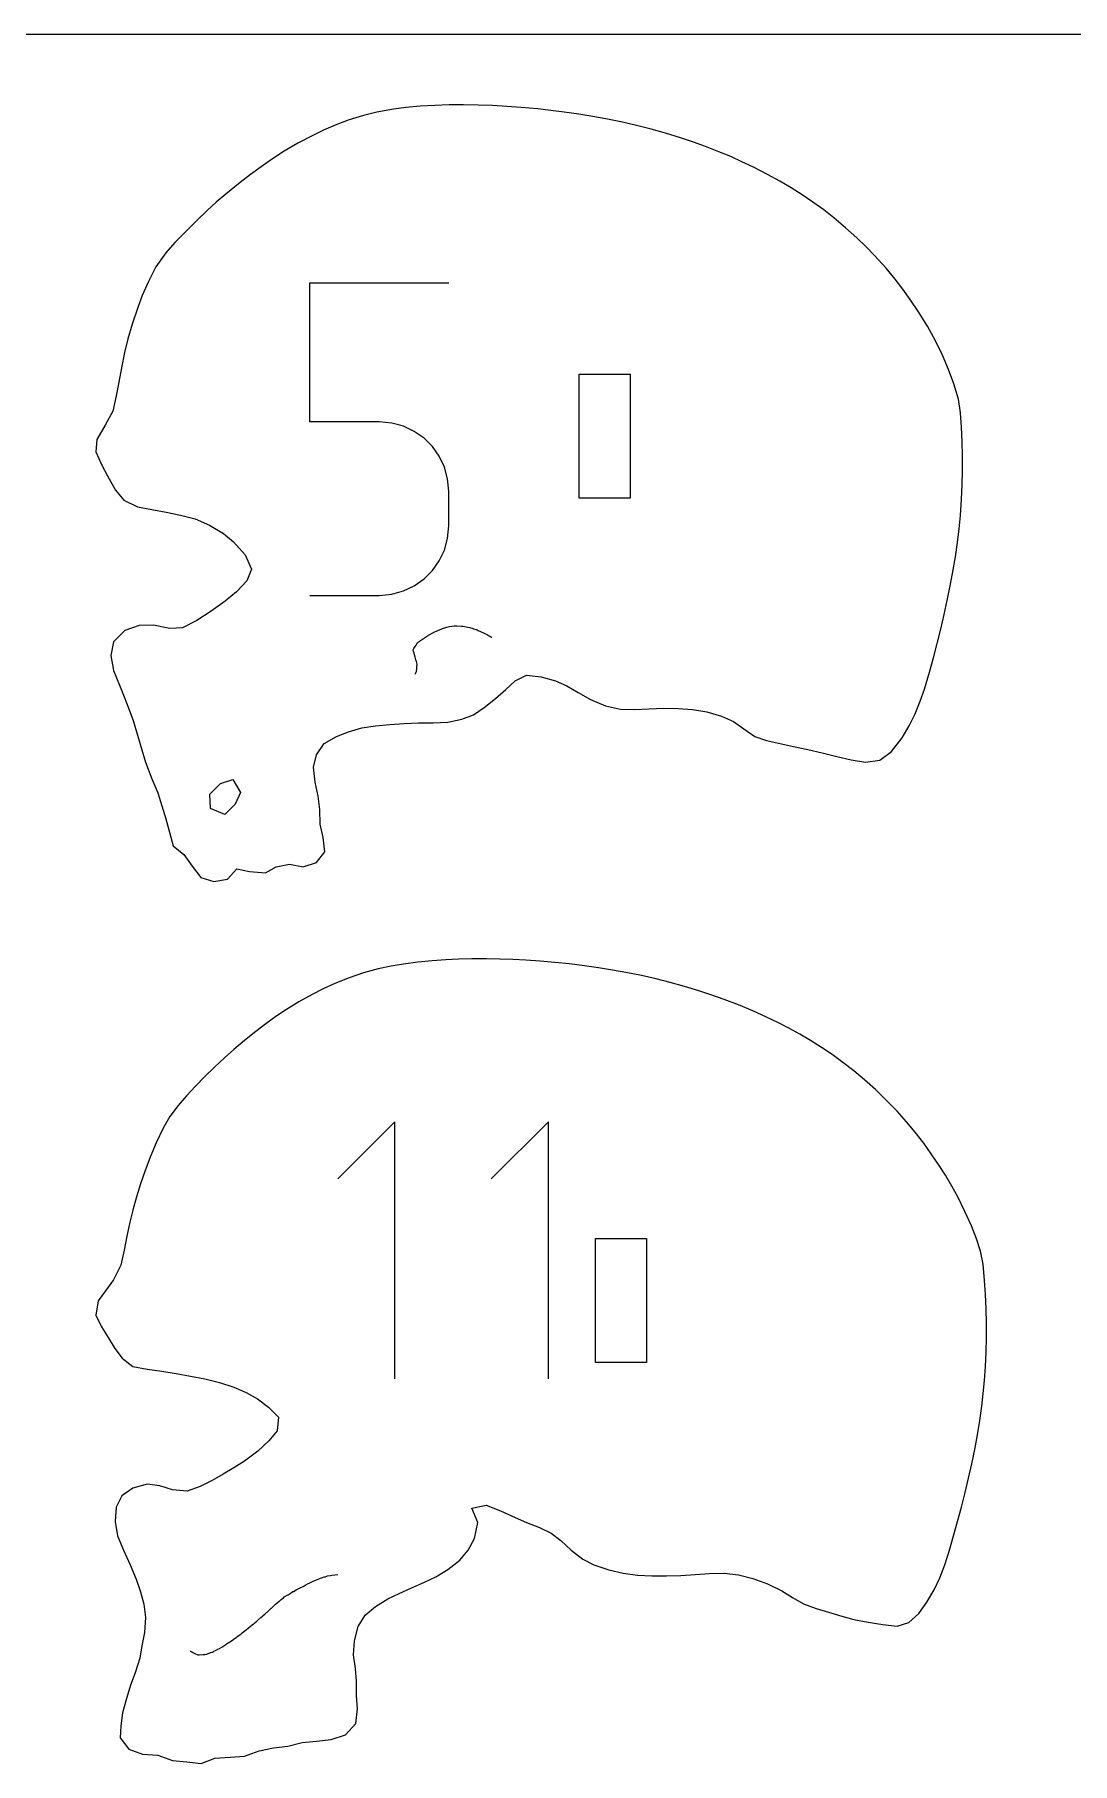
# Model space of a CAD drawing. Extents: x 0 to 300, y 0 to 147.
# Drawn here: x 42.8 to 85.5, y 76.1 to 147.3 of the extents above; entities that cross this region are included whole.
import ezdxf

# ---------------------------------------------------------------- set-up
doc = ezdxf.new("R2010")
doc.units = 0

msp = doc.modelspace()

# ---------------------------------------------------------------- linework, layer by layer
at = {"layer": 'annotation', "color": 1}
for p, q in [((54.117723, 131.360504), (54.117723, 137.095541)), ((54.117723, 137.095541), (59.837416, 137.095541)), ((56.97757, 131.360504), (54.117723, 131.360504)), ((57.491069, 131.314603), (56.97757, 131.360504)), ((57.974603, 131.182221), (57.491069, 131.314603)), ((58.420041, 130.971342), (57.974603, 131.182221)), ((58.819254, 130.68995), (58.420041, 130.971342)), ((59.164114, 130.346027), (58.819254, 130.68995)), ((59.446489, 129.947556), (59.164114, 130.346027)), ((59.658251, 129.502522), (59.446489, 129.947556)), ((59.791269, 129.018908), (59.658251, 129.502522)), ((59.837416, 128.504696), (59.791269, 129.018908)), ((59.837416, 127.080023), (59.837416, 128.504696)), ((59.837416, 128.504696), (59.837416, 128.504696)), ((59.791243, 126.565562), (59.837416, 127.080023)), ((59.446309, 125.635278), (59.658158, 126.081279)), ((59.658158, 126.081279), (59.791243, 126.565562)), ((59.163848, 125.235661), (59.446309, 125.635278)), ((58.419682, 124.607993), (58.818922, 124.890532)), ((58.818922, 124.890532), (59.163848, 125.235661)), ((54.117723, 124.216946), (56.97757, 124.216946)), ((56.97757, 124.216946), (57.490856, 124.263097)), ((56.97757, 124.216946), (56.97757, 124.216946)), ((57.490856, 124.263097), (57.974277, 124.396147)), ((57.974277, 124.396147), (58.419682, 124.607993)), ((58.884779, 122.494168), (58.927938, 122.52418)), ((58.927938, 122.52418), (58.94932, 122.5396)), ((58.94932, 122.5396), (58.966435, 122.550172)), ((58.966435, 122.550172), (58.987859, 122.565633)), ((58.987859, 122.565633), (59.009415, 122.577488)), ((59.009415, 122.577488), (59.203463, 122.683605)), ((59.203463, 122.683605), (59.225011, 122.695396)), ((59.225011, 122.695396), (59.268038, 122.714994)), ((59.268038, 122.714994), (59.479155, 122.809953)), ((59.479155, 122.809953), (59.522162, 122.829612)), ((59.522162, 122.829612), (59.556902, 122.841327)), ((59.556902, 122.841327), (59.588055, 122.851649)), ((59.588055, 122.851649), (59.621492, 122.862743)), ((59.621492, 122.862743), (59.677933, 122.880344)), ((59.677933, 122.880344), (59.76276, 122.90683)), ((59.76276, 122.90683), (59.819265, 122.924396)), ((59.819265, 122.924396), (59.872898, 122.931602)), ((59.872898, 122.931602), (60.062719, 122.958967)), ((60.062719, 122.958967), (60.116392, 122.966332)), ((60.116392, 122.966332), (60.167149, 122.962854)), ((60.167149, 122.962854), (60.362649, 122.954116)), ((60.362649, 122.954116), (60.413494, 122.950403)), ((60.413494, 122.950403), (60.494004, 122.934366)), ((60.494004, 122.934366), (60.630021, 122.908303)), ((60.630021, 122.908303), (60.710561, 122.891591)), ((60.710561, 122.891591), (60.754043, 122.87716)), ((60.754043, 122.87716), (60.797572, 122.862769)), ((60.797572, 122.862769), (60.865188, 122.839955)), ((60.865188, 122.839955), (60.961987, 122.806676)), ((60.961987, 122.806676), (61.007692, 122.791063)), ((61.007692, 122.791063), (61.049887, 122.772387)), ((61.049887, 122.772387), (61.268321, 122.673601)), ((61.268321, 122.673601), (61.304781, 122.657446)), ((61.304781, 122.657446), (61.347235, 122.63487)), ((61.347235, 122.63487), (61.435001, 122.588224)), ((61.435001, 122.588224), (61.477467, 122.565629)), ((61.477467, 122.565629), (61.505748, 122.551098)), ((61.505748, 122.551098), (61.566103, 122.518941)), ((61.566103, 122.518941), (61.601915, 122.500779)), ((58.370871, 121.971426), (58.405086, 122.029952)), ((58.390071, 121.906675), (58.370871, 121.971426)), ((58.410414, 121.829483), (58.390071, 121.906675)), ((58.405086, 122.029952), (58.429891, 122.066689)), ((58.426578, 121.765566), (58.410414, 121.829483)), ((58.429891, 122.066689), (58.499462, 122.163522)), ((58.499462, 122.163522), (58.555299, 122.268494)), ((58.555299, 122.268494), (58.59308, 122.295377)), ((58.59308, 122.295377), (58.630838, 122.322185)), ((58.630838, 122.322185), (58.676361, 122.353126)), ((58.676361, 122.353126), (58.884779, 122.494168)), ((61.601915, 122.500779), (61.620144, 122.490714)), ((58.456074, 121.674298), (58.426578, 121.765566)), ((58.488533, 121.561555), (58.456074, 121.674298)), ((58.509786, 121.489973), (58.488533, 121.561555)), ((58.503805, 121.080076), (58.519108, 121.197323)), ((58.541771, 121.377177), (58.509786, 121.489973)), ((58.519108, 121.197323), (58.524231, 121.259961)), ((58.524231, 121.259961), (58.541771, 121.377177)), ((58.455499, 120.963219), (58.459918, 120.974486)), ((58.459918, 120.974486), (58.503805, 121.080076)), ((57.617327, 102.531415), (55.263128, 100.176552)), ((57.617327, 91.941835), (57.617327, 102.531415)), ((63.942619, 102.531415), (61.58842, 100.176552)), ((63.942619, 91.941835), (63.942619, 102.531415)), ((53.6558, 83.299401), (53.768764, 83.354848)), ((53.768764, 83.354848), (53.836156, 83.388442)), ((53.836156, 83.388442), (53.916191, 83.431681)), ((53.916191, 83.431681), (53.952879, 83.452784)), ((53.952879, 83.452784), (54.051807, 83.500847)), ((54.051807, 83.500847), (54.062593, 83.505818)), ((54.062593, 83.505818), (54.10965, 83.527637)), ((54.10965, 83.527637), (54.249995, 83.597774)), ((54.249995, 83.597774), (54.358558, 83.644232)), ((54.358558, 83.644232), (54.451862, 83.685525)), ((54.451862, 83.685525), (54.520081, 83.716853)), ((54.520081, 83.716853), (54.547131, 83.730283)), ((54.547131, 83.730283), (54.633181, 83.756008)), ((54.633181, 83.756008), (54.706637, 83.777343)), ((54.706637, 83.777343), (54.739657, 83.786862)), ((54.739657, 83.786862), (54.844228, 83.81887)), ((54.844228, 83.81887), (54.965938, 83.837419)), ((54.965938, 83.837419), (55.019665, 83.845764)), ((55.019665, 83.845764), (55.141348, 83.864173)), ((55.141348, 83.864173), (55.265481, 83.878625)), ((52.598534, 82.55688), (52.703728, 82.655408)), ((52.703728, 82.655408), (52.764437, 82.71521)), ((52.764437, 82.71521), (52.782021, 82.727998)), ((52.782021, 82.727998), (52.855184, 82.781391)), ((52.855184, 82.781391), (52.872762, 82.79424)), ((52.872762, 82.79424), (52.933587, 82.851818)), ((52.933587, 82.851818), (53.024784, 82.918344)), ((53.024784, 82.918344), (53.06157, 82.951794)), ((53.06157, 82.951794), (53.20064, 83.033468)), ((53.20064, 83.033468), (53.219653, 83.04459)), ((53.219653, 83.04459), (53.221725, 83.046005)), ((53.221725, 83.046005), (53.297016, 83.091304)), ((53.297016, 83.091304), (53.317651, 83.108124)), ((53.317651, 83.108124), (53.358675, 83.14151)), ((53.358675, 83.14151), (53.418744, 83.174324)), ((53.418744, 83.174324), (53.435341, 83.182983)), ((53.435341, 83.182983), (53.55421, 83.242213)), ((53.55421, 83.242213), (53.6558, 83.299401)), ((51.873133, 81.908152), (51.915267, 81.944952)), ((51.915267, 81.944952), (51.950882, 81.975863)), ((51.950882, 81.975863), (52.096631, 82.100985)), ((52.096631, 82.100985), (52.170232, 82.164997)), ((52.170232, 82.164997), (52.187269, 82.179798)), ((52.187269, 82.179798), (52.193529, 82.185197)), ((52.193529, 82.185197), (52.210542, 82.19998)), ((52.210542, 82.19998), (52.259205, 82.244926)), ((52.259205, 82.244926), (52.395146, 82.367744)), ((52.395146, 82.367744), (52.46732, 82.434858)), ((52.46732, 82.434858), (52.479271, 82.445399)), ((52.479271, 82.445399), (52.525909, 82.486576)), ((52.525909, 82.486576), (52.537844, 82.497086)), ((52.537844, 82.497086), (52.598534, 82.55688)), ((50.882753, 81.14765), (50.98178, 81.216459)), ((50.98178, 81.216459), (51.012052, 81.238902)), ((51.012052, 81.238902), (51.078031, 81.286242)), ((51.078031, 81.286242), (51.108212, 81.308661)), ((51.108212, 81.308661), (51.150634, 81.341289)), ((51.150634, 81.341289), (51.236486, 81.403763)), ((51.236486, 81.403763), (51.278903, 81.436337)), ((51.278903, 81.436337), (51.329776, 81.476424)), ((51.329776, 81.476424), (51.447888, 81.565741)), ((51.447888, 81.565741), (51.498694, 81.605793)), ((51.498694, 81.605793), (51.520483, 81.623288)), ((51.520483, 81.623288), (51.554205, 81.649267)), ((51.554205, 81.649267), (51.576051, 81.666825)), ((51.576051, 81.666825), (51.67157, 81.744725)), ((51.67157, 81.744725), (51.799382, 81.847431)), ((51.799382, 81.847431), (51.827744, 81.870774)), ((51.827744, 81.870774), (51.866965, 81.90289)), ((51.866965, 81.90289), (51.870035, 81.905497)), ((51.870035, 81.905497), (51.873133, 81.908152)), ((49.187175, 80.725009), (49.198613, 80.714442)), ((49.198613, 80.714442), (49.198886, 80.714228)), ((49.198886, 80.714228), (49.199131, 80.71396)), ((49.199131, 80.71396), (49.320791, 80.651233)), ((49.320791, 80.651233), (49.374661, 80.627683)), ((49.374661, 80.627683), (49.496265, 80.572136)), ((49.496265, 80.572136), (49.549418, 80.568843)), ((49.549418, 80.568843), (49.723363, 80.585143)), ((49.723363, 80.585143), (49.793358, 80.579319)), ((49.793358, 80.579319), (49.866025, 80.598579)), ((49.866025, 80.598579), (50.017847, 80.657075)), ((50.017847, 80.657075), (50.090511, 80.676343)), ((50.090511, 80.676343), (50.102488, 80.682765)), ((50.102488, 80.682765), (50.149633, 80.708087)), ((50.149633, 80.708087), (50.161653, 80.714484)), ((50.161653, 80.714484), (50.222245, 80.742981)), ((50.222245, 80.742981), (50.326995, 80.79898)), ((50.326995, 80.79898), (50.387617, 80.827472)), ((50.387617, 80.827472), (50.487214, 80.888096)), ((50.487214, 80.888096), (50.617196, 80.970604)), ((50.617196, 80.970604), (50.655536, 80.993701)), ((50.655536, 80.993701), (50.684665, 81.011207)), ((50.684665, 81.011207), (50.684978, 81.011401)), ((50.684978, 81.011401), (50.685268, 81.011567)), ((50.685268, 81.011567), (50.71412, 81.031686)), ((50.71412, 81.031686), (50.752051, 81.058214)), ((50.752051, 81.058214), (50.882753, 81.14765))]:
    msp.add_line(p, q, dxfattribs=at)
at = {"layer": 'boundary', "color": 5}
for p, q in [((56.319577, 143.983495), (55.692727, 143.789018)), ((56.878215, 144.11892), (56.319577, 143.983495)), ((57.564885, 144.244834), (56.878215, 144.11892)), ((58.073364, 144.310528), (57.564885, 144.244834)), ((58.667583, 144.366394), (58.073364, 144.310528)), ((59.261802, 144.401605), (58.667583, 144.366394)), ((59.856021, 144.420096), (59.261802, 144.401605)), ((60.45024, 144.424368), (59.856021, 144.420096)), ((61.044459, 144.415042), (60.45024, 144.424368)), ((61.638677, 144.393475), (61.044459, 144.415042)), ((62.232896, 144.360889), (61.638677, 144.393475)), ((62.827115, 144.317588), (62.232896, 144.360889)), ((63.513179, 144.254615), (62.827115, 144.317588)), ((64.040969, 144.196929), (63.513179, 144.254615)), ((64.598817, 144.125809), (64.040969, 144.196929)), ((65.203991, 144.038577), (64.598817, 144.125809)), ((65.862228, 143.929784), (65.203991, 144.038577)), ((66.383581, 143.831954), (65.862228, 143.929784)), ((54.677074, 143.379419), (54.209081, 143.154809)), ((55.154892, 143.585273), (54.677074, 143.379419)), ((55.692727, 143.789018), (55.154892, 143.585273)), ((66.992667, 143.706), (66.383581, 143.831954)), ((67.582411, 143.571029), (66.992667, 143.706)), ((68.18168, 143.418809), (67.582411, 143.571029)), ((68.765502, 143.256037), (68.18168, 143.418809)), ((69.38808, 143.066178), (68.765502, 143.256037)), ((53.057921, 142.511604), (52.568964, 142.195728)), ((53.615424, 142.840073), (53.057921, 142.511604)), ((54.209081, 143.154809), (53.615424, 142.840073)), ((69.920976, 142.887735), (69.38808, 143.066178)), ((70.418155, 142.708244), (69.920976, 142.887735)), ((70.97236, 142.493416), (70.418155, 142.708244)), ((71.458195, 142.290647), (70.97236, 142.493416)), ((52.109807, 141.877741), (51.667854, 141.55389)), ((52.568964, 142.195728), (52.109807, 141.877741)), ((71.923524, 142.083027), (71.458195, 142.290647)), ((72.399872, 141.856638), (71.923524, 142.083027)), ((72.981023, 141.559232), (72.399872, 141.856638)), ((51.23815, 141.224057), (50.649264, 140.747198)), ((51.667854, 141.55389), (51.23815, 141.224057)), ((73.486289, 141.281509), (72.981023, 141.559232)), ((73.94342, 141.009948), (73.486289, 141.281509)), ((50.258284, 140.410855), (49.883536, 140.067044)), ((50.649264, 140.747198), (50.258284, 140.410855)), ((74.403986, 140.71855), (73.94342, 141.009948)), ((74.840699, 140.421585), (74.403986, 140.71855)), ((75.290036, 140.095084), (74.840699, 140.421585)), ((49.449086, 139.650656), (49.020759, 139.226881)), ((49.883536, 140.067044), (49.449086, 139.650656)), ((75.701439, 139.774292), (75.290036, 140.095084)), ((76.193452, 139.363645), (75.701439, 139.774292)), ((49.020759, 139.226881), (48.554853, 138.749027)), ((76.659612, 138.946084), (76.193452, 139.363645)), ((77.029672, 138.587533), (76.659612, 138.946084)), ((48.176571, 138.33307), (47.766198, 137.756885)), ((48.554853, 138.749027), (48.176571, 138.33307)), ((77.387799, 138.217292), (77.029672, 138.587533)), ((77.863104, 137.692681), (77.387799, 138.217292)), ((47.766198, 137.756885), (47.459802, 137.150054)), ((78.240041, 137.240676), (77.863104, 137.692681)), ((47.459802, 137.150054), (47.210634, 136.566536)), ((78.557109, 136.82688), (78.240041, 137.240676)), ((78.857951, 136.40794), (78.557109, 136.82688)), ((47.027904, 136.081975), (46.793807, 135.385209)), ((47.210634, 136.566536), (47.027904, 136.081975)), ((79.201906, 135.897372), (78.857951, 136.40794)), ((46.793807, 135.385209), (46.619328, 134.78388)), ((79.56661, 135.302495), (79.201906, 135.897372)), ((46.619328, 134.78388), (46.481292, 134.225684)), ((79.891969, 134.709029), (79.56661, 135.302495)), ((80.181543, 134.116088), (79.891969, 134.709029)), ((46.481292, 134.225684), (46.347556, 133.595442)), ((80.436476, 133.522385), (80.181543, 134.116088)), ((46.347556, 133.595442), (46.237353, 133.001765)), ((80.65211, 132.927692), (80.436476, 133.522385)), ((46.237353, 133.001765), (46.139005, 132.436247)), ((80.842104, 132.305107), (80.65211, 132.927692)), ((45.993297, 131.801627), (45.683591, 131.229309)), ((46.139005, 132.436247), (45.993297, 131.801627)), ((80.930866, 131.739254), (80.842104, 132.305107)), ((45.683591, 131.229309), (45.337054, 130.632523)), ((80.967919, 131.145035), (80.930866, 131.739254)), ((80.995321, 130.550816), (80.967919, 131.145035)), ((45.337054, 130.632523), (45.298011, 130.12323)), ((81.010318, 129.956597), (80.995321, 130.550816)), ((45.298011, 130.12323), (45.54035, 129.586255)), ((81.012202, 129.362378), (81.010318, 129.956597)), ((45.54035, 129.586255), (45.781571, 129.138335)), ((45.781571, 129.138335), (46.108732, 128.544753)), ((81.001042, 128.76816), (81.012202, 129.362378)), ((46.108732, 128.544753), (46.449331, 128.144714)), ((80.974756, 128.173941), (81.001042, 128.76816)), ((46.449331, 128.144714), (47.017774, 127.85964)), ((47.017774, 127.85964), (47.601002, 127.750349)), ((47.601002, 127.750349), (48.195222, 127.642564)), ((48.195222, 127.642564), (48.789383, 127.525308)), ((48.789383, 127.525308), (49.383659, 127.368133)), ((80.872093, 126.96316), (80.926023, 127.500533)), ((80.926023, 127.500533), (80.974756, 128.173941)), ((49.383659, 127.368133), (49.97778, 127.110712)), ((49.97778, 127.110712), (50.556511, 126.764464)), ((80.801199, 126.391284), (80.872093, 126.96316)), ((50.556511, 126.764464), (50.963299, 126.42805)), ((50.963299, 126.42805), (51.45461, 125.882947)), ((80.715667, 125.797065), (80.801199, 126.391284)), ((51.45461, 125.882947), (51.714733, 125.29855)), ((80.60236, 125.119556), (80.715667, 125.797065)), ((51.518002, 124.815902), (51.090225, 124.362137)), ((51.714733, 125.29855), (51.518002, 124.815902)), ((80.506118, 124.608627), (80.60236, 125.119556)), ((50.622265, 123.975242), (50.054031, 123.563549)), ((51.090225, 124.362137), (50.622265, 123.975242)), ((80.254939, 123.42158), (80.380938, 123.998465)), ((80.380938, 123.998465), (80.506118, 124.608627)), ((50.054031, 123.563549), (49.45719, 123.187382)), ((80.116948, 122.825971), (80.254939, 123.42158)), ((46.483469, 122.768242), (46.019931, 122.298565)), ((47.080314, 122.968786), (46.483469, 122.768242)), ((47.674534, 122.984238), (47.080314, 122.968786)), ((48.351244, 122.853468), (47.674534, 122.984238)), ((48.864471, 122.883638), (48.351244, 122.853468)), ((49.45719, 123.187382), (48.864471, 122.883638)), ((79.972491, 122.22905), (80.116948, 122.825971)), ((46.019931, 122.298565), (45.919134, 121.738409)), ((79.819281, 121.637533), (79.972491, 122.22905)), ((45.919134, 121.738409), (46.021577, 121.114481)), ((46.021577, 121.114481), (46.264716, 120.520385)), ((79.65652, 121.047672), (79.819281, 121.637533)), ((46.264716, 120.520385), (46.466667, 120.038173)), ((62.196131, 120.333154), (62.579951, 120.698017)), ((62.579951, 120.698017), (63.036431, 120.929076)), ((63.036431, 120.929076), (63.644912, 120.863587)), ((63.644912, 120.863587), (64.234044, 120.696372)), ((64.234044, 120.696372), (64.708462, 120.492283)), ((64.708462, 120.492283), (65.167225, 120.21727)), ((79.441026, 120.349047), (79.65652, 121.047672)), ((46.466667, 120.038173), (46.660756, 119.547088)), ((61.29499, 119.594533), (61.761097, 119.969959)), ((61.761097, 119.969959), (62.196131, 120.333154)), ((65.167225, 120.21727), (65.674321, 119.928497)), ((65.674321, 119.928497), (66.29941, 119.667547)), ((66.29941, 119.667547), (66.913116, 119.533688)), ((79.056057, 119.331652), (79.268011, 119.854876)), ((79.268011, 119.854876), (79.441026, 120.349047)), ((46.660756, 119.547088), (46.829582, 119.065959)), ((46.829582, 119.065959), (47.018722, 118.459992)), ((57.999833, 118.930537), (58.594052, 118.967381)), ((58.594052, 118.967381), (59.196346, 118.970925)), ((59.196346, 118.970925), (59.805349, 118.99904)), ((59.805349, 118.99904), (60.379133, 119.109517)), ((60.379133, 119.109517), (60.852163, 119.297423)), ((60.852163, 119.297423), (61.29499, 119.594533)), ((66.913116, 119.533688), (67.507335, 119.509131)), ((67.507335, 119.509131), (68.101554, 119.548155)), ((68.101554, 119.548155), (68.695773, 119.575618)), ((68.695773, 119.575618), (69.289992, 119.551978)), ((69.289992, 119.551978), (69.88421, 119.511467)), ((69.88421, 119.511467), (70.47843, 119.419429)), ((70.47843, 119.419429), (71.074486, 119.236414)), ((71.074486, 119.236414), (71.575058, 119.018617)), ((71.575058, 119.018617), (72.000742, 118.713148)), ((78.818913, 118.844564), (79.056057, 119.331652)), ((47.018722, 118.459992), (47.197096, 117.846416)), ((54.707499, 118.108985), (55.210847, 118.406095)), ((55.210847, 118.406095), (55.707737, 118.593357)), ((55.707737, 118.593357), (56.253942, 118.752997)), ((56.253942, 118.752997), (56.81913, 118.842079)), ((56.81913, 118.842079), (57.405614, 118.892773)), ((57.405614, 118.892773), (57.999833, 118.930537)), ((72.000742, 118.713148), (72.4468, 118.406095)), ((72.4468, 118.406095), (72.928836, 118.234113)), ((78.085007, 117.786832), (78.520431, 118.345647)), ((78.520431, 118.345647), (78.818913, 118.844564)), ((47.197096, 117.846416), (47.34066, 117.337554)), ((54.265143, 117.13486), (54.394539, 117.651348)), ((54.394539, 117.651348), (54.707499, 118.108985)), ((72.928836, 118.234113), (73.433078, 118.124916)), ((73.433078, 118.124916), (74.043742, 117.991972)), ((74.043742, 117.991972), (74.637962, 117.868966)), ((74.637962, 117.868966), (75.231697, 117.723913)), ((75.231697, 117.723913), (75.826399, 117.571393)), ((75.826399, 117.571393), (76.419594, 117.445767)), ((77.609056, 117.433358), (78.085007, 117.786832)), ((47.34066, 117.337554), (47.596101, 116.660204)), ((54.327133, 116.524989), (54.265143, 117.13486)), ((76.419594, 117.445767), (77.014837, 117.348529)), ((77.014837, 117.348529), (77.609056, 117.433358)), ((47.596101, 116.660204), (47.848288, 116.075221)), ((54.453629, 115.945163), (54.327133, 116.524989)), ((47.848288, 116.075221), (48.019241, 115.548666)), ((48.019241, 115.548666), (48.177147, 115.012563)), ((54.521942, 115.388842), (54.453629, 115.945163)), ((54.543623, 114.785527), (54.521942, 115.388842)), ((48.177147, 115.012563), (48.340015, 114.410975)), ((54.66033, 114.246562), (54.543623, 114.785527)), ((48.340015, 114.410975), (48.482744, 113.903102)), ((54.72628, 113.652344), (54.66033, 114.246562)), ((48.482744, 113.903102), (48.921673, 113.537471)), ((48.921673, 113.537471), (49.267911, 113.058125)), ((54.383195, 113.211899), (54.72628, 113.652344)), ((49.267911, 113.058125), (49.624826, 112.595579)), ((49.624826, 112.595579), (50.152774, 112.429265)), ((50.727643, 112.527482), (51.104121, 112.955694)), ((51.104121, 112.955694), (51.626129, 112.833961)), ((51.626129, 112.833961), (52.280572, 112.788682)), ((52.280572, 112.788682), (52.732752, 113.027803)), ((52.732752, 113.027803), (53.282848, 113.14215)), ((53.282848, 113.14215), (53.83483, 113.032055)), ((53.83483, 113.032055), (54.383195, 113.211899)), ((50.152774, 112.429265), (50.727643, 112.527482)), ((57.967712, 109.025976), (57.465278, 108.93985)), ((58.561931, 109.105231), (57.967712, 109.025976)), ((59.15615, 109.163269), (58.561931, 109.105231)), ((59.716243, 109.201973), (59.15615, 109.163269)), ((60.244811, 109.225708), (59.716243, 109.201973)), ((60.794115, 109.23854), (60.244811, 109.225708)), ((61.395737, 109.240029), (60.794115, 109.23854)), ((61.944752, 109.230836), (61.395737, 109.240029)), ((62.476402, 109.211833), (61.944752, 109.230836)), ((63.022001, 109.184206), (62.476402, 109.211833)), ((63.612792, 109.14402), (63.022001, 109.184206)), ((64.20701, 109.09382), (63.612792, 109.14402)), ((64.801229, 109.032866), (64.20701, 109.09382)), ((65.341193, 108.968475), (64.801229, 109.032866)), ((55.735558, 108.461551), (55.141339, 108.223292)), ((56.329776, 108.662886), (55.735558, 108.461551)), ((56.923996, 108.82337), (56.329776, 108.662886)), ((57.465278, 108.93985), (56.923996, 108.82337)), ((66.00943, 108.874553), (65.341193, 108.968475)), ((66.583886, 108.781601), (66.00943, 108.874553)), ((67.141013, 108.680967), (66.583886, 108.781601)), ((67.776475, 108.551653), (67.141013, 108.680967)), ((68.38215, 108.414615), (67.776475, 108.551653)), ((68.970067, 108.267269), (68.38215, 108.414615)), ((69.549924, 108.107469), (68.970067, 108.267269)), ((54.206217, 107.774456), (53.655791, 107.469712)), ((54.670002, 108.007149), (54.206217, 107.774456)), ((55.141339, 108.223292), (54.670002, 108.007149)), ((70.149199, 107.926336), (69.549924, 108.107469)), ((70.682779, 107.751412), (70.149199, 107.926336)), ((71.185249, 107.572918), (70.682779, 107.751412)), ((71.779468, 107.345401), (71.185249, 107.572918)), ((52.718346, 106.860082), (52.303156, 106.562974)), ((53.158018, 107.157194), (52.718346, 106.860082)), ((53.655791, 107.469712), (53.158018, 107.157194)), ((72.373686, 107.097655), (71.779468, 107.345401)), ((72.934136, 106.844341), (72.373686, 107.097655)), ((73.40092, 106.617388), (72.934136, 106.844341)), ((51.890091, 106.252861), (51.427042, 105.884225)), ((52.303156, 106.562974), (51.890091, 106.252861)), ((73.859234, 106.381015), (73.40092, 106.617388)), ((74.307585, 106.132968), (73.859234, 106.381015)), ((74.750562, 105.873145), (74.307585, 106.132968)), ((50.981807, 105.511301), (50.591114, 105.16539)), ((51.427042, 105.884225), (50.981807, 105.511301)), ((75.199892, 105.590116), (74.750562, 105.873145)), ((75.641891, 105.293784), (75.199892, 105.590116)), ((50.182053, 104.780317), (49.793369, 104.39715)), ((50.591114, 105.16539), (50.182053, 104.780317)), ((76.0825, 104.976804), (75.641891, 105.293784)), ((76.533218, 104.630023), (76.0825, 104.976804)), ((49.401107, 103.992327), (49.029092, 103.59188)), ((49.793369, 104.39715), (49.401107, 103.992327)), ((76.97553, 104.259556), (76.533218, 104.630023)), ((77.424548, 103.856712), (76.97553, 104.259556)), ((49.029092, 103.59188), (48.689244, 103.202474)), ((77.868985, 103.424638), (77.424548, 103.856712)), ((78.315875, 102.961363), (77.868985, 103.424638)), ((48.342622, 102.749925), (48.066866, 102.264946)), ((48.689244, 103.202474), (48.342622, 102.749925)), ((78.702411, 102.528354), (78.315875, 102.961363)), ((48.066866, 102.264946), (47.782558, 101.658516)), ((79.054807, 102.106332), (78.702411, 102.528354)), ((79.41137, 101.64436), (79.054807, 102.106332)), ((47.782558, 101.658516), (47.535072, 101.070283)), ((79.721241, 101.215004), (79.41137, 101.64436)), ((80.025739, 100.765477), (79.721241, 101.215004)), ((47.30996, 100.476064), (47.13644, 99.973076)), ((47.535072, 101.070283), (47.30996, 100.476064)), ((80.306774, 100.323676), (80.025739, 100.765477)), ((47.13644, 99.973076), (46.968406, 99.432347)), ((80.568391, 99.879052), (80.306774, 100.323676)), ((80.814272, 99.432347), (80.568391, 99.879052)), ((46.968406, 99.432347), (46.822275, 98.891511)), ((81.111086, 98.838128), (80.814272, 99.432347)), ((46.70186, 98.396298), (46.574409, 97.817319)), ((46.822275, 98.891511), (46.70186, 98.396298)), ((81.376999, 98.243909), (81.111086, 98.838128)), ((46.574409, 97.817319), (46.460223, 97.237371)), ((81.584079, 97.710078), (81.376999, 98.243909)), ((81.750277, 97.200193), (81.584079, 97.710078)), ((46.460223, 97.237371), (46.321266, 96.615377)), ((81.863309, 96.659553), (81.750277, 97.200193)), ((46.321266, 96.615377), (46.022419, 96.014325)), ((81.921591, 95.993353), (81.863309, 96.659553)), ((45.688317, 95.569925), (45.389986, 95.15463)), ((46.022419, 96.014325), (45.688317, 95.569925)), ((81.959578, 95.417536), (81.921591, 95.993353)), ((45.389986, 95.15463), (45.29017, 94.565024)), ((81.98898, 94.823317), (81.959578, 95.417536)), ((82.006159, 94.229098), (81.98898, 94.823317)), ((45.29017, 94.565024), (45.532718, 94.084377)), ((45.532718, 94.084377), (45.799319, 93.639318)), ((82.005944, 93.63488), (82.006159, 94.229098)), ((45.799319, 93.639318), (46.077985, 93.193049)), ((81.989275, 93.040661), (82.005944, 93.63488)), ((46.077985, 93.193049), (46.384104, 92.784776)), ((46.384104, 92.784776), (46.822275, 92.44954)), ((81.95834, 92.446442), (81.989275, 93.040661)), ((46.822275, 92.44954), (47.416492, 92.337023)), ((47.416492, 92.337023), (48.010713, 92.261183)), ((48.010713, 92.261183), (48.604931, 92.160433)), ((48.604931, 92.160433), (49.199149, 92.053858)), ((49.199149, 92.053858), (49.793369, 91.932691)), ((49.793369, 91.932691), (50.387588, 91.788353)), ((81.914475, 91.8644), (81.95834, 92.446442)), ((50.387588, 91.788353), (50.981807, 91.591185)), ((50.981807, 91.591185), (51.48943, 91.370154)), ((51.48943, 91.370154), (51.95749, 91.113283)), ((81.802506, 90.816173), (81.862843, 91.329652)), ((81.862843, 91.329652), (81.914475, 91.8644)), ((51.95749, 91.113283), (52.413915, 90.772179)), ((52.413915, 90.772179), (52.818244, 90.354484)), ((81.720974, 90.221955), (81.802506, 90.816173)), ((52.764463, 89.800104), (52.424229, 89.378286)), ((52.818244, 90.354484), (52.764463, 89.800104)), ((81.624383, 89.627736), (81.720974, 90.221955)), ((52.424229, 89.378286), (51.96765, 88.96168)), ((81.392172, 88.439298), (81.51483, 89.033517)), ((81.51483, 89.033517), (81.624383, 89.627736)), ((51.41534, 88.551547), (50.981807, 88.268389)), ((51.96765, 88.96168), (51.41534, 88.551547)), ((81.259967, 87.845079), (81.392172, 88.439298)), ((50.090478, 87.755072), (49.601401, 87.499694)), ((50.539976, 88.00806), (50.090478, 87.755072)), ((50.981807, 88.268389), (50.539976, 88.00806)), ((81.116635, 87.25086), (81.259967, 87.845079)), ((46.370243, 87.113499), (46.132206, 86.656641)), ((46.822275, 87.434929), (46.370243, 87.113499)), ((47.416492, 87.595399), (46.822275, 87.434929)), ((47.930676, 87.531723), (47.416492, 87.595399)), ((48.460211, 87.367056), (47.930676, 87.531723)), ((49.054551, 87.306491), (48.460211, 87.367056)), ((49.601401, 87.499694), (49.054551, 87.306491)), ((80.965862, 86.656641), (81.116635, 87.25086)), ((46.132206, 86.656641), (46.085177, 86.062422)), ((60.786418, 86.614641), (61.380637, 86.730912)), ((61.038918, 86.017813), (60.786418, 86.614641)), ((61.380637, 86.730912), (61.974856, 86.502899)), ((61.974856, 86.502899), (62.569075, 86.22333)), ((62.569075, 86.22333), (63.038711, 86.022471)), ((80.808627, 86.062422), (80.965862, 86.656641)), ((46.085177, 86.062422), (46.185319, 85.468203)), ((60.900288, 85.354334), (61.038918, 86.017813)), ((63.038711, 86.022471), (63.584807, 85.807666)), ((63.584807, 85.807666), (64.054622, 85.584691)), ((64.054622, 85.584691), (64.458849, 85.274396)), ((80.645264, 85.468203), (80.808627, 86.062422)), ((46.185319, 85.468203), (46.441639, 84.873985)), ((46.441639, 84.873985), (46.704742, 84.279766)), ((60.300484, 84.467883), (60.639625, 84.873985)), ((60.639625, 84.873985), (60.900288, 85.354334)), ((64.458849, 85.274396), (64.886222, 84.873985)), ((64.886222, 84.873985), (65.367767, 84.510009)), ((80.275839, 84.279766), (80.469766, 84.873985)), ((80.469766, 84.873985), (80.645264, 85.468203)), ((46.704742, 84.279766), (46.959133, 83.685547)), ((59.300871, 83.78675), (59.805854, 84.077836)), ((59.805854, 84.077836), (60.300484, 84.467883)), ((65.367767, 84.510009), (65.818129, 84.270773)), ((65.818129, 84.270773), (66.431498, 84.069882)), ((66.431498, 84.069882), (67.025716, 83.936697)), ((80.072403, 83.745078), (80.275839, 84.279766)), ((46.959133, 83.685547), (47.136889, 83.169077)), ((58.271189, 83.310099), (58.839152, 83.564087)), ((58.839152, 83.564087), (59.300871, 83.78675)), ((67.025716, 83.936697), (67.619935, 83.848533)), ((67.619935, 83.848533), (68.214154, 83.815628)), ((68.214154, 83.815628), (68.808373, 83.821403)), ((68.808373, 83.821403), (69.402592, 83.840483)), ((69.402592, 83.840483), (69.996811, 83.874284)), ((69.996811, 83.874284), (70.591029, 83.912096)), ((70.591029, 83.912096), (71.185249, 83.932483)), ((71.185249, 83.932483), (71.779468, 83.869431)), ((71.779468, 83.869431), (72.373686, 83.711368)), ((72.373686, 83.711368), (72.967905, 83.496959)), ((72.967905, 83.496959), (73.562124, 83.19945)), ((79.83921, 83.240455), (80.072403, 83.745078)), ((47.136889, 83.169077), (47.273313, 82.649497)), ((47.273313, 82.649497), (47.343003, 82.109326)), ((56.825802, 82.561573), (57.332715, 82.868129)), ((57.332715, 82.868129), (57.79902, 83.10008)), ((57.79902, 83.10008), (58.271189, 83.310099)), ((73.562124, 83.19945), (74.004988, 82.924962)), ((74.004988, 82.924962), (74.453453, 82.675572)), ((74.453453, 82.675572), (74.97357, 82.476989)), ((79.207204, 82.269259), (79.543511, 82.733524)), ((79.543511, 82.733524), (79.83921, 83.240455)), ((47.343003, 82.109326), (47.29577, 81.485058)), ((56.112636, 81.728618), (56.397098, 82.2)), ((56.397098, 82.2), (56.825802, 82.561573)), ((74.97357, 82.476989), (75.489501, 82.320409)), ((75.489501, 82.320409), (76.035976, 82.157935)), ((76.035976, 82.157935), (76.533218, 82.02831)), ((76.533218, 82.02831), (77.127438, 81.911165)), ((77.127438, 81.911165), (77.721656, 81.81837)), ((78.801445, 81.90289), (79.207204, 82.269259)), ((47.29577, 81.485058), (47.193616, 80.937329)), ((55.948296, 81.151266), (56.112636, 81.728618)), ((77.721656, 81.81837), (78.315875, 81.747452)), ((78.315875, 81.747452), (78.801445, 81.90289)), ((47.193616, 80.937329), (47.101832, 80.434873)), ((55.914519, 80.562064), (55.948296, 81.151266)), ((55.990888, 80.00637), (55.914519, 80.562064)), ((46.917535, 79.823125), (46.728616, 79.322564)), ((47.101832, 80.434873), (46.917535, 79.823125)), ((56.042647, 79.482468), (55.990888, 80.00637)), ((46.728616, 79.322564), (46.525165, 78.678221)), ((56.037073, 78.897914), (56.042647, 79.482468)), ((46.525165, 78.678221), (46.387761, 78.177871)), ((56.081848, 78.337578), (56.037073, 78.897914)), ((46.330836, 77.640578), (46.292562, 77.149139)), ((46.387761, 78.177871), (46.330836, 77.640578)), ((55.58317, 77.274051), (56.015108, 77.743358)), ((56.015108, 77.743358), (56.081848, 78.337578)), ((46.292562, 77.149139), (46.652452, 76.686043)), ((53.206294, 76.806647), (53.800513, 76.950438)), ((53.800513, 76.950438), (54.394732, 77.011104)), ((54.394732, 77.011104), (54.98895, 77.080021)), ((54.98895, 77.080021), (55.58317, 77.274051)), ((46.652452, 76.686043), (47.214737, 76.476726)), ((47.214737, 76.476726), (47.850049, 76.436837)), ((47.850049, 76.436837), (48.458881, 76.210992)), ((49.640979, 76.093947), (50.19562, 76.313178)), ((50.19562, 76.313178), (50.829418, 76.346487)), ((50.829418, 76.346487), (51.423637, 76.394376)), ((51.423637, 76.394376), (52.029493, 76.615295)), ((52.029493, 76.615295), (52.612075, 76.735794)), ((52.612075, 76.735794), (53.206294, 76.806647)), ((48.458881, 76.210992), (49.046761, 76.157597)), ((49.046761, 76.157597), (49.640979, 76.093947))]:
    msp.add_line(p, q, dxfattribs=at)
at = {"layer": 'frame', "color": 5}
msp.add_line((299.72, 147.32), (0, 147.32), dxfattribs=at)
at = {"layer": 'hole', "color": 5}
for p, q in [((65.21138, 128.224021), (65.21138, 133.326021)), ((65.21138, 133.326021), (67.31338, 133.326021)), ((67.31338, 133.326021), (67.31338, 128.224021)), ((67.31338, 128.224021), (65.21138, 128.224021)), ((49.99589, 116.029219), (50.436458, 116.470155)), ((50.436458, 116.470155), (50.937678, 116.631044)), ((50.937678, 116.631044), (51.250345, 116.097769)), ((50.014643, 115.445874), (49.99589, 116.029219)), ((50.023259, 115.435001), (50.014643, 115.445874)), ((50.608862, 115.190854), (50.023259, 115.435001)), ((51.041531, 115.607381), (50.608862, 115.190854)), ((51.250345, 116.097769), (51.041531, 115.607381)), ((65.881433, 92.612145), (65.881433, 97.714145)), ((65.881433, 97.714145), (67.983433, 97.714145)), ((67.983433, 97.714145), (67.983433, 92.612145)), ((67.983433, 92.612145), (65.881433, 92.612145))]:
    msp.add_line(p, q, dxfattribs=at)

doc.saveas('drawing.dxf')
